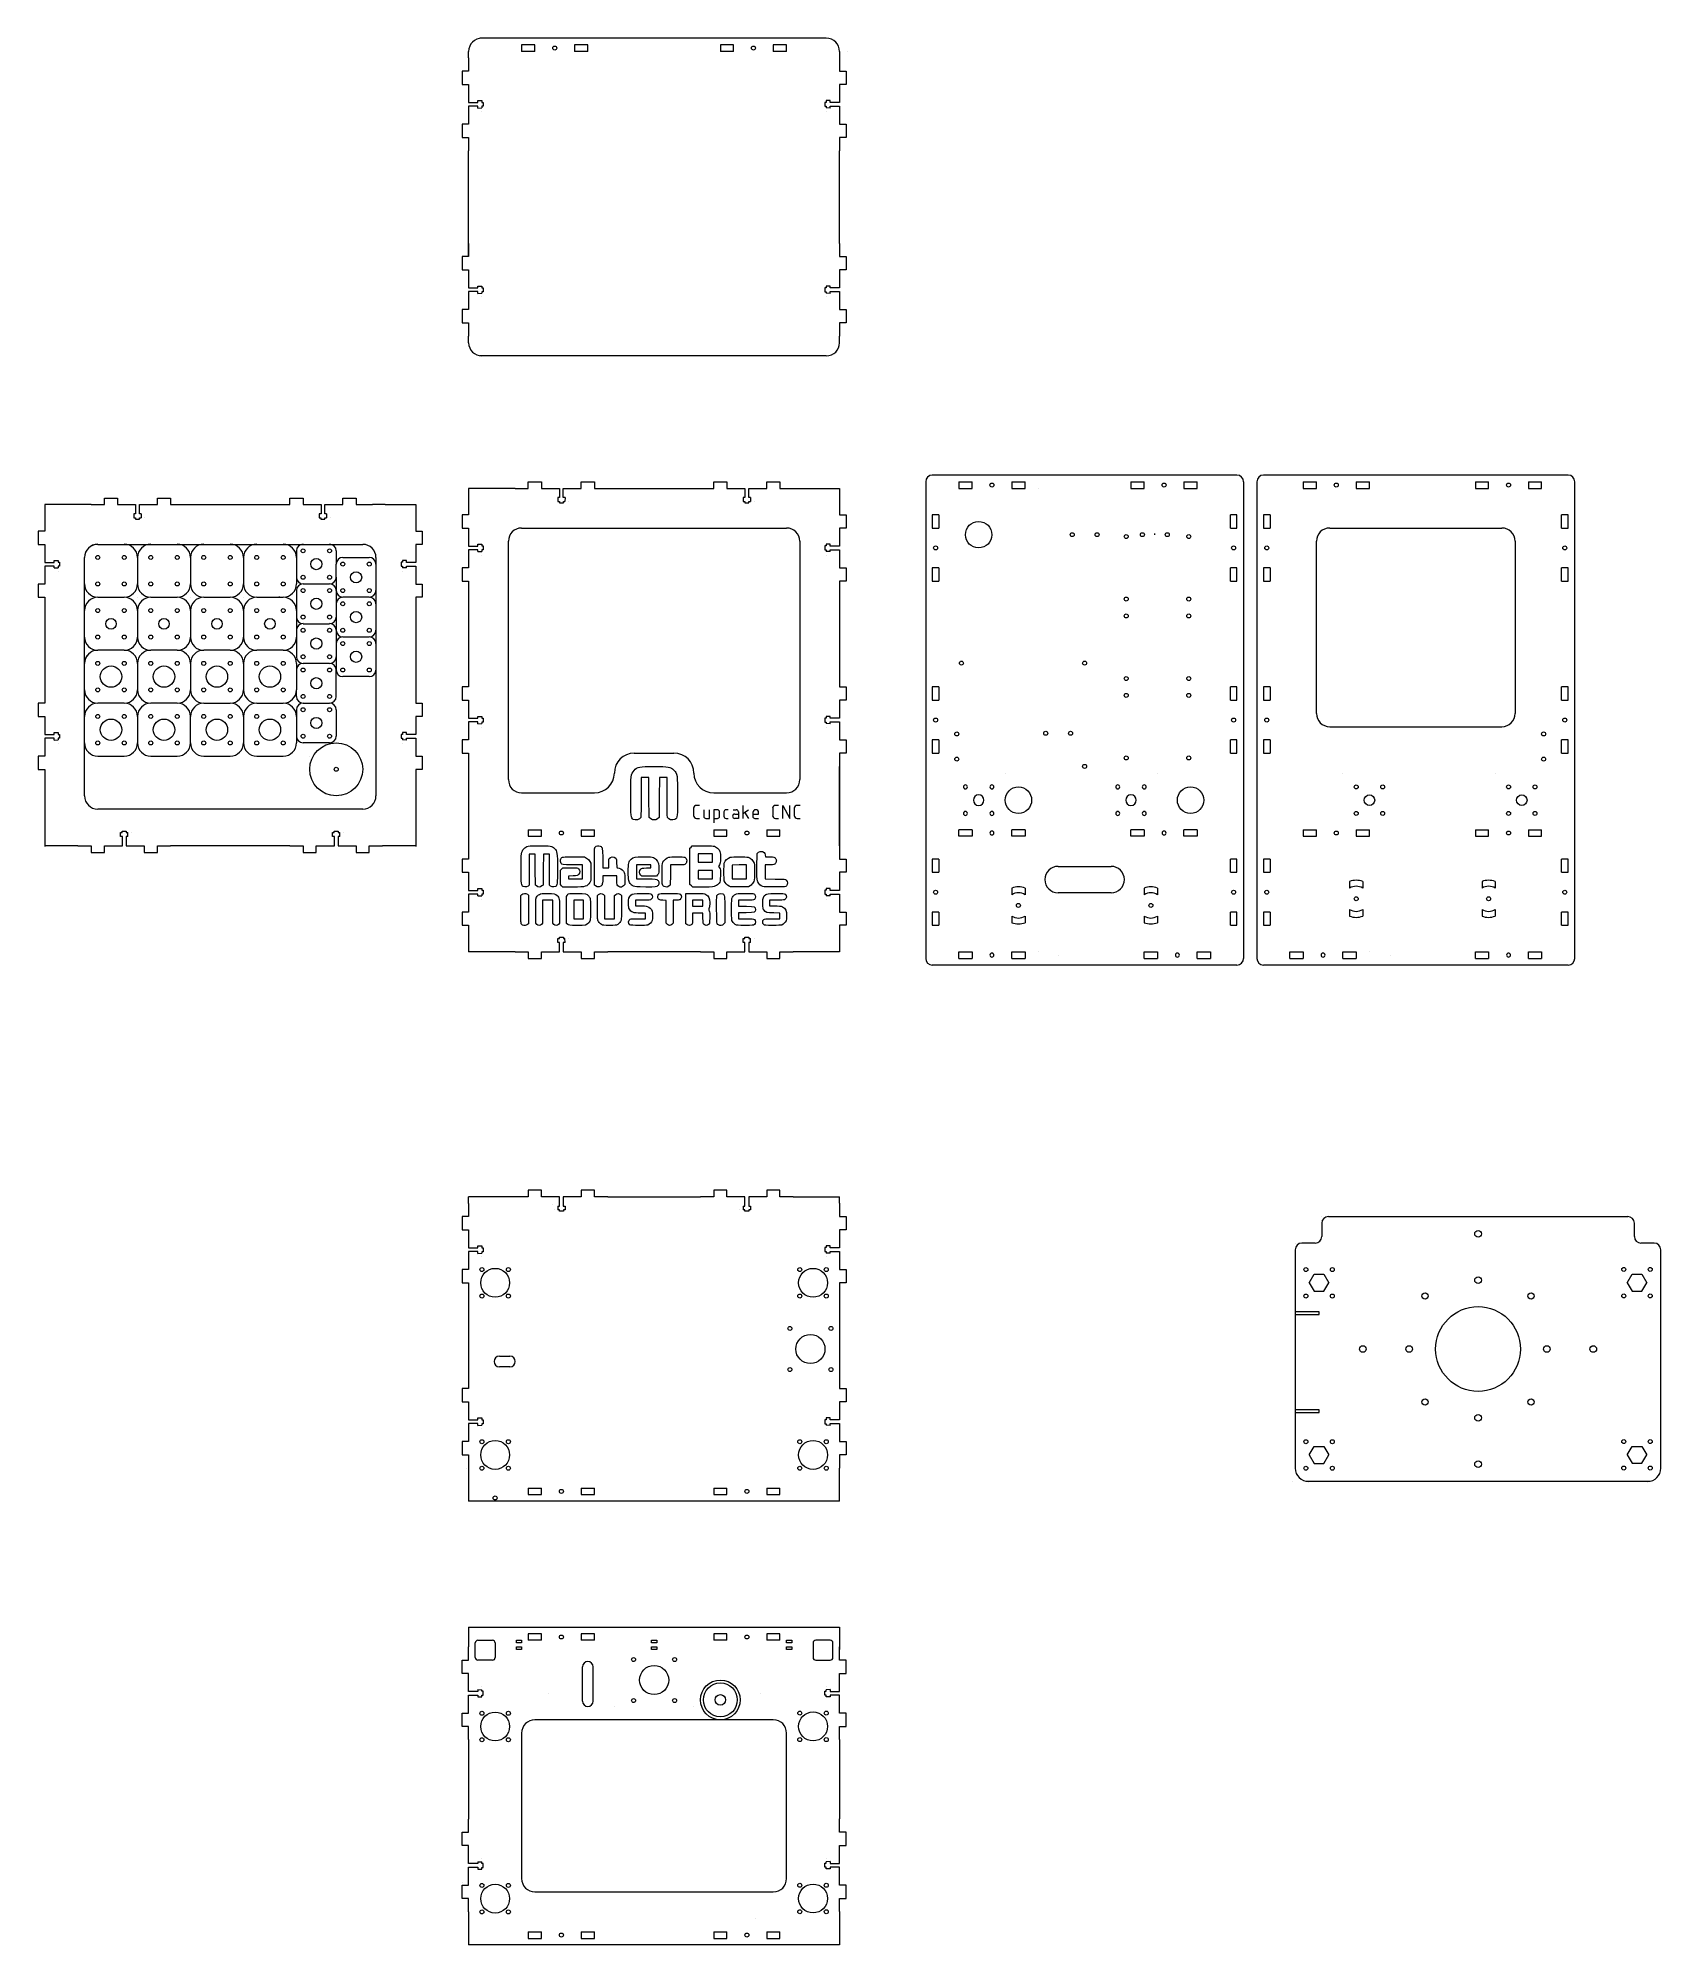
# Model space of a CAD drawing. Header units: millimetres. Extents: x -1465 to -240, y -1220 to 220.
import ezdxf

# ---------------------------------------------------------------- set-up
doc = ezdxf.new("R2010")
doc.units = ezdxf.units.MM
doc.layers.get('0').update_dxf_attribs({"linetype": 'CONTINUOUS', "lineweight": 0, "true_color": 0x000000})
doc.layers.add('Drawings', color=4, linetype='CONTINUOUS', lineweight=0, true_color=0x00ffff)
doc.layers.add('main-deck', color=7, linetype='CONTINUOUS', lineweight=0, true_color=0x000000)

# ---------------------------------------------------------------- blocks, each defined once
blk = doc.blocks.new('tgrips')
for p, q in [((0, 0), (10, 0)), ((10, 5), (20, 5)), ((10, 0), (10, 5)), ((20, 5), (20, 0)), ((20, 0), (33.6, 0)), ((33.6, 0), (33.6, -7)), ((36.4, -7), (36.4, 0)), ((36.4, 0), (50, 0)), ((50, 5), (60, 5)), ((50, 0), (50, 5)), ((60, 5), (60, 0)), ((60, 0), (70, 0)), ((70, 0), (70, 0)), ((32.2, -7), (32.2, -10)), ((33.6, -7), (32.2, -7)), ((32.2, -10), (33.5, -10)), ((33.5, -10), (33.5, -11)), ((33.5, -11), (36.5, -11)), ((37.8, -7), (36.4, -7)), ((36.5, -10), (37.7, -10)), ((36.5, -11), (36.5, -10)), ((37.8, -7), (37.7, -10)), ((40.5, -10), (40.5, -10))]:
    blk.add_line(p, q)
blk = doc.blocks.new('slot')
for p, q in [((5, 5), (15, 5)), ((5, 5), (5, 0)), ((5, 0), (15, 0)), ((15, 0), (15, 5)), ((45, 5), (45, 0)), ((45, 5), (55, 5)), ((55, 0), (55, 5)), ((45, 0), (55, 0))]:
    blk.add_line(p, q)
blk.add_circle((30, 2.5), 1.5)
blk = doc.blocks.new('bearing hole and guides')
for centre, radius in [((-10, 10), 1.5), ((0, 0), 10.9), ((10, 10), 1.5), ((-10, -10), 1.5), ((10, -10), 1.5)]:
    blk.add_circle(centre, radius)
blk = doc.blocks.new('steppernema17')
for centre, radius in [((-15.495, 15.495), 1.5), ((15.495, 15.495), 1.5), ((0, 0), 11), ((-15.495, -15.495), 1.5), ((15.495, -15.495), 1.5)]:
    blk.add_circle(centre, radius)
blk = doc.blocks.new('m8 holes')
blk.add_line((-20, 20), (-20, 20))
for centre, radius in [((-10, 10), 1.5), ((0, 0), 4), ((10, 10), 1.5), ((-10, -10), 1.5), ((10, -10), 1.5)]:
    blk.add_circle(centre, radius)
blk = doc.blocks.new('stepperdriverboardholes')
for centre in [(-23.62, 23.62), (23.62, 23.62), (-23.62, -23.62), (23.62, -23.62)]:
    blk.add_circle(centre, 1.5)
blk = doc.blocks.new('yaxiscover')
for centre in [(-10, 10), (10, 10), (-10, -10), (10, -10)]:
    blk.add_circle(centre, 1.5)
for centre, start, end in [((-10, 10), 90, 180), ((10, 10), 0, 90), ((-10, -10), 180, 270), ((10, -10), 270, 0)]:
    blk.add_arc(centre, 10, start, end)
blk = doc.blocks.new('m8 holderinners')
blk.add_line((-20, 20), (-20, 20))
for centre, radius in [((-10, 10), 1.5), ((0, 0), 4), ((10, 10), 1.5), ((-10, -10), 1.5), ((10, -10), 1.5)]:
    blk.add_circle(centre, radius)
for centre, start, end in [((-10, 10), 90, 180), ((10, 10), 0, 90), ((-10, -10), 180, 270), ((10, -10), 270, 0)]:
    blk.add_arc(centre, 10, start, end)
blk = doc.blocks.new('bearingcover')
for centre, radius in [((-10, 10), 1.5), ((0, 0), 8.06), ((10, 10), 1.5), ((-10, -10), 1.5), ((10, -10), 1.5)]:
    blk.add_circle(centre, radius)
for centre, start, end in [((-10, 10), 90, 180), ((10, 10), 0, 90), ((-10, -10), 180, 270), ((10, -10), 270, 0)]:
    blk.add_arc(centre, 10, start, end)
blk = doc.blocks.new('Z stage clamps')
for centre, radius in [((-10, 10), 1.5), ((0, 0), 4.25), ((10, 10), 1.5), ((-10, -10), 1.5), ((10, -10), 1.5)]:
    blk.add_circle(centre, radius)
for centre, start, end in [((-10, 10), 90, 180), ((10, 10), 0, 90), ((-10, -10), 180, 270), ((10, -10), 270, 360)]:
    blk.add_arc(centre, 5, start, end)
blk = doc.blocks.new('nut cut outs')
for p, q in [((0, 7.4), (-6.4, 3.7)), ((-6.4, 3.7), (-6.4, -3.7)), ((0, 7.4), (6.4, 3.7)), ((6.4, 3.7), (6.4, -3.7)), ((-6.4, -3.7), (0, -7.4)), ((6.4, -3.7), (0, -7.4))]:
    blk.add_line(p, q)
for centre in [(-10, 10), (10, 10), (-10, -10), (10, -10)]:
    blk.add_circle(centre, 1.5)

msp = doc.modelspace()

# ---------------------------------------------------------------- linework, layer by layer
for p, q in [((-870, 220), (-1131.3, 220)), ((-1140, 205), (-1140, 210)), ((-860, 210), (-860, 205)), ((-853.7, 210), (-853.7, 210)), ((-1140, 65), (-1140, 135)), ((-860, 65), (-860, 135)), ((-1140, 55), (-1140, 65)), ((-1140, -10), (-1140, -5)), ((-870, -20), (-1131.3, -20)), ((-795, -115), (-795, -475)), ((-560, -110), (-790, -110)), ((-555, -115), (-555, -475)), ((-545, -115), (-545, -475)), ((-310, -110), (-540, -110)), ((-305, -475), (-305, -115)), ((-1140, -120), (-1140, -130)), ((-1105, -120), (-1140, -120)), ((-1035, -120), (-965, -120)), ((-895, -120), (-892.7, -120)), ((-892.7, -120), (-860, -120)), ((-860, -120), (-860, -130)), ((-710, -120), (-710, -120)), ((-460, -120), (-460, -120)), ((-1460, -132.3), (-1460, -142.3)), ((-1437, -132.3), (-1460, -132.3)), ((-1425, -132.3), (-1437, -132.3)), ((-1355, -132.3), (-1285, -132.3)), ((-1215, -132.3), (-1212.7, -132.3)), ((-1203, -132.3), (-1212.7, -132.3)), ((-1203, -132.3), (-1180, -132.3)), ((-1180, -132.3), (-1180, -142.3)), ((-1180, -144.3), (-1180, -152.3)), ((-1100, -150), (-900, -150)), ((-622, -155), (-622, -154)), ((-490, -150), (-360, -150)), ((-1430, -352.3), (-1430, -172.3)), ((-1420, -162.3), (-1220, -162.3)), ((-1390, -172.3), (-1390, -192.2)), ((-1350, -172.3), (-1350, -192.2)), ((-1310, -172.3), (-1310, -192.2)), ((-1270, -167.2), (-1270, -172.3)), ((-1270, -172.3), (-1270, -192.2)), ((-1240, -167.2), (-1240, -177.2)), ((-1235, -172.3), (-1215, -172.3)), ((-1210, -172.3), (-1210, -352.3)), ((-1110, -340), (-1110, -160)), ((-890, -160), (-890, -340)), ((-500, -290), (-500, -160)), ((-350, -160), (-350, -290)), ((-1240, -187.2), (-1240, -177.2)), ((-1270, -197.2), (-1270, -197.2)), ((-1270, -197.2), (-1270, -217.2)), ((-1265, -192.2), (-1245, -192.2)), ((-1240, -187.2), (-1240, -197.2)), ((-1240, -197.2), (-1240, -207.2)), ((-1140, -200), (-1140, -260)), ((-860, -200), (-860, -260)), ((-1460, -212.3), (-1460, -272.3)), ((-1420, -202.3), (-1400, -202.3)), ((-1390, -212.3), (-1390, -232.2)), ((-1380, -202.3), (-1360, -202.3)), ((-1350, -212.3), (-1350, -232.2)), ((-1340, -202.3), (-1320, -202.3)), ((-1310, -212.3), (-1310, -232.2)), ((-1300, -202.3), (-1280, -202.3)), ((-1283, -201.8), (-1283, -202.3)), ((-1240, -207.2), (-1240, -227.2)), ((-1215, -202.3), (-1235, -202.3)), ((-1180, -212.3), (-1180, -272.3)), ((-1270, -217.2), (-1270, -227.2)), ((-1270, -227.2), (-1270, -247.2)), ((-1265, -222.3), (-1245, -222.3)), ((-1240, -227.2), (-1240, -237.2)), ((-1400, -242.2), (-1420, -242.2)), ((-1360, -242.2), (-1380, -242.2)), ((-1320, -242.2), (-1340, -242.2)), ((-1280, -242.2), (-1300, -242.2)), ((-1240, -237.2), (-1240, -257.2)), ((-1235, -232.2), (-1215, -232.2)), ((-1390, -252.3), (-1390, -272.3)), ((-1350, -252.3), (-1350, -272.3)), ((-1310, -252.3), (-1310, -272.3)), ((-1270, -252.3), (-1270, -272.3)), ((-1245, -252.3), (-1265, -252.3)), ((-1240, -277.2), (-1240, -257.2)), ((-1270, -277.2), (-1270, -272.3)), ((-1215, -262.2), (-1235, -262.2)), ((-1400, -282.3), (-1420, -282.3)), ((-1360, -282.3), (-1380, -282.3)), ((-1340, -282.3), (-1320, -282.3)), ((-1300, -282.3), (-1280, -282.3)), ((-1270, -287.2), (-1270, -292.3)), ((-1265, -282.3), (-1245, -282.3)), ((-1240, -287.2), (-1240, -307.2)), ((-1390, -292.3), (-1390, -312.3)), ((-1350, -312.3), (-1350, -292.3)), ((-1310, -292.3), (-1310, -312.3)), ((-1270, -292.3), (-1270, -312.3)), ((-490, -300), (-360, -300)), ((-1245, -312.3), (-1265, -312.3)), ((-1420, -322.3), (-1400, -322.3)), ((-1380, -322.3), (-1360, -322.3)), ((-1340, -322.3), (-1320, -322.3)), ((-1300, -322.3), (-1280, -322.3)), ((-1260, -322.3), (-1260, -322.3)), ((-1140, -330), (-1140, -390)), ((-1015, -320), (-985, -320)), ((-860, -330), (-860, -330)), ((-860, -330), (-860, -390)), ((-860, -390), (-860, -330)), ((-1460, -342.3), (-1460, -390.5)), ((-1180, -342.3), (-1180, -390.5)), ((-1030, -335), (-1030, -335)), ((-970, -335), (-970, -335)), ((-1100, -350), (-1045, -350)), ((-955, -350), (-900, -350)), ((-1220, -362.3), (-1420, -362.3)), ((-1435, -390), (-1460, -390)), ((-1425, -390), (-1425, -390)), ((-1275, -390), (-1365, -390)), ((-1180, -390), (-1205, -390)), ((-705, -415.5), (-705, -415.5)), ((-695, -405.5), (-655, -405.5)), ((-645, -415.5), (-645, -415.5)), ((-475, -416.9), (-475, -421.9)), ((-465, -416.9), (-465, -421.9)), ((-375, -416.9), (-375, -421.9)), ((-365, -416.9), (-365, -421.9)), ((-730, -421.9), (-730, -426.9)), ((-720, -421.9), (-720, -426.9)), ((-655, -425.5), (-695, -425.5)), ((-630, -421.9), (-630, -426.9)), ((-620, -421.9), (-620, -426.9)), ((-730, -443.1), (-730, -448.1)), ((-720, -443.1), (-720, -448.1)), ((-630, -443.1), (-630, -448.1)), ((-620, -443.1), (-620, -448.1)), ((-475, -438.1), (-475, -443.1)), ((-465, -438.1), (-465, -443.1)), ((-375, -438.1), (-375, -443.1)), ((-365, -438.1), (-365, -443.1)), ((-1140, -460), (-1140, -470)), ((-860, -460), (-860, -470)), ((-1105, -470), (-1140, -470)), ((-965, -470), (-1035, -470)), ((-860, -470), (-895, -470)), ((-710, -470), (-710, -470)), ((-694.4, -472.5), (-694.4, -472.5)), ((-460, -470), (-460, -470)), ((-444.4, -472.5), (-444.4, -472.5)), ((-560, -480), (-790, -480)), ((-310, -480), (-540, -480)), ((-1140, -660), (-1140, -655)), ((-1140, -655), (-1140, -655)), ((-1105, -655), (-1140, -655)), ((-1076.4, -660.5), (-1076.4, -660.5)), ((-1035, -655), (-965, -655)), ((-895, -655), (-860, -655)), ((-860, -659.9), (-860, -655)), ((-496, -670), (-496, -670)), ((-496, -675), (-496, -685)), ((-491, -670), (-265, -670)), ((-260, -685), (-260, -675)), ((-516, -690), (-516, -690)), ((-501, -690), (-511, -690)), ((-245, -690), (-255, -690)), ((-516, -695), (-516, -860)), ((-240, -860), (-240, -695)), ((-1140, -730), (-1140, -789.9)), ((-860, -729.9), (-860, -789.9)), ((-498, -742), (-516, -742)), ((-516, -744), (-498, -744)), ((-498, -744), (-498, -742)), ((-498, -816), (-516, -816)), ((-516, -818), (-498, -818)), ((-498, -818), (-498, -816)), ((-1141.8, -860), (-1141.8, -860)), ((-1140, -859.9), (-1140, -885)), ((-860, -885), (-860, -859.9)), ((-518, -870), (-518, -870)), ((-248, -870), (-508, -870)), ((-860, -885), (-1140, -885)), ((-1108.8, -884.9), (-1108.8, -884.9)), ((-1140, -980), (-1140, -995)), ((-1140, -980), (-860, -980)), ((-1135, -1003), (-1135, -992)), ((-1133, -990), (-1122, -990)), ((-1120, -992), (-1120, -1003)), ((-1104, -990), (-1100, -990)), ((-1104, -992), (-1104, -990)), ((-1100, -992), (-1104, -992)), ((-1100, -990), (-1100, -992)), ((-1002, -990), (-998, -990)), ((-1002, -992), (-1002, -990)), ((-998, -992), (-1002, -992)), ((-998, -990), (-998, -992)), ((-900, -990), (-896, -990)), ((-900, -992), (-900, -990)), ((-896, -992), (-900, -992)), ((-896, -990), (-896, -992)), ((-893, -980.1), (-893, -980.1)), ((-880, -992), (-880, -1003)), ((-867, -990), (-878, -990)), ((-865, -1003), (-865, -992)), ((-860, -980), (-860, -997)), ((-1122, -1005), (-1133, -1005)), ((-1104, -997), (-1104, -995)), ((-1104, -995), (-1100, -995)), ((-1100, -997), (-1104, -997)), ((-1100, -995), (-1100, -997)), ((-1002, -997), (-1002, -995)), ((-1002, -995), (-998, -995)), ((-998, -997), (-1002, -997)), ((-998, -995), (-998, -997)), ((-900, -997), (-900, -995)), ((-900, -995), (-896, -995)), ((-896, -997), (-900, -997)), ((-896, -995), (-896, -997)), ((-878, -1005), (-867, -1005)), ((-857, -1005), (-857, -1005)), ((-1054, -1036), (-1054, -1010)), ((-1046, -1036), (-1046, -1010)), ((-1080, -1030), (-1080, -1030)), ((-920, -1030), (-920, -1030)), ((-910, -1050), (-1090, -1050)), ((-1030, -1040), (-1030, -1040)), ((-970, -1040), (-970, -1040)), ((-1140, -1065), (-1140, -1125)), ((-1100, -1060), (-1100, -1170)), ((-900, -1170), (-900, -1060)), ((-860, -1065), (-860, -1124.9)), ((-1144.7, -1172.7), (-1144.7, -1172.7)), ((-1144.7, -1172.7), (-1144.7, -1172.7)), ((-1090, -1180), (-910, -1180)), ((-1140, -1195), (-1140, -1220)), ((-860, -1194.9), (-860, -1220)), ((-923.6, -1200.1), (-923.6, -1200.1)), ((-860, -1220), (-1140, -1220))]:
    msp.add_line(p, q)
at = {"lineweight": 5}
for p, q in [((-1006.9, -338.4), (-1009.8, -338.4)), ((-1009.8, -338.4), (-1009.8, -353.1)), ((-1004, -338.4), (-1006.9, -338.4)), ((-1003.9, -353.4), (-1004, -338.4)), ((-996, -338.4), (-996.1, -353.4)), ((-993.1, -338.4), (-996, -338.4)), ((-990.2, -338.4), (-993.1, -338.4)), ((-990.2, -353.1), (-990.2, -338.4)), ((-1003.8, -368.5), (-1003.9, -353.4)), ((-996.1, -353.4), (-996.2, -368.5)), ((-1015.8, -370), (-1015.8, -370)), ((-1002.6, -369.5), (-1003.8, -368.5)), ((-996.2, -368.5), (-997.4, -369.5))]:
    msp.add_line(p, q, dxfattribs=at)
for centre, radius in [((-755, -155), 10), ((-684.4, -155), 1.5), ((-665.6, -155), 1.5), ((-631.4, -155), 1.5), ((-612.6, -155), 1.5), ((-768, -252), 1.5), ((-675, -252), 1.5), ((-1240, -332.2), 20), ((-771.5, -305.5), 1.5), ((-704.4, -305), 1.5), ((-685.6, -305), 1.5), ((-328.5, -305.5), 1.5), ((-1240, -332.2), 1.5), ((-771.5, -324.5), 1.5), ((-675, -330), 1.5), ((-328.5, -324.5), 1.5), ((-725, -355.5), 10), ((-595, -355.5), 10), ((-470, -430), 1.5), ((-370, -430), 1.5), ((-725, -435), 1.5), ((-625, -435), 1.5), ((-378, -683), 2.5), ((-378, -718), 2.5), ((-418, -730), 2.4), ((-338, -730), 2.4), ((-378, -770), 32), ((-465, -770), 2.5), ((-430, -770), 2.5), ((-326, -770), 2.5), ((-291, -770), 2.5), ((-418, -810), 2.4), ((-378, -822), 2.5), ((-338, -810), 2.4), ((-378, -857), 2.5), ((-1120, -882.5), 1.5), ((-950, -1035), 4)]:
    msp.add_circle(centre, radius)
for centre, radius, start, end in [((-1130, 210), 10, 90, 180), ((-870, 210), 10, 0, 90), ((-1130, -10), 10, 180, 270), ((-870, -10), 10, 270, 360), ((-790, -115), 5, 90, 180), ((-560, -115), 5, 0, 90), ((-540, -115), 5, 90, 180), ((-310, -115), 5, 0, 90), ((-1100, -160), 10, 90, 180), ((-900, -160), 10, 0, 90), ((-490, -160), 10, 90, 180), ((-360, -160), 10, 0, 90), ((-1420, -172.3), 10, 90, 180), ((-1220, -172.3), 10, 0, 90), ((-1420, -252.3), 10, 90, 180), ((-490, -290), 10, 180, 270), ((-360, -290), 10, 270, 0), ((-1015, -335), 15, 90, 180), ((-985, -335), 15, 0, 90), ((-1100, -340), 10, 180, 270), ((-1045, -335), 15, 270, 0), ((-955, -335), 15, 180, 270), ((-900, -340), 10, 270, 0), ((-1420, -352.3), 10, 180, 270), ((-1220, -352.3), 10, 270, 0), ((-695, -415.5), 10, 90, 180), ((-695, -415.5), 10, 180, 270), ((-655, -415.5), 10, 0, 90), ((-655, -415.5), 10, 270, 0), ((-470, -430), 14, 69.0752, 110.9248), ((-370, -430), 14, 69.0752, 110.9248), ((-725, -435), 14, 69.0752, 110.9248), ((-725, -435), 9.5, 58.2431, 121.7569), ((-625, -435), 14, 69.0752, 110.9248), ((-625, -435), 9.5, 58.2431, 121.7569), ((-470, -430), 9.5, 58.2431, 121.7569), ((-370, -430), 9.5, 58.2431, 121.7569), ((-725, -435), 9.5, 238.2431, 301.7569), ((-625, -435), 9.5, 238.2431, 301.7569), ((-470, -430), 9.5, 238.2431, 301.7569), ((-470, -430), 14, 249.0752, 290.9248), ((-370, -430), 9.5, 238.2431, 301.7569), ((-370, -430), 14, 249.0752, 290.9248), ((-725, -435), 14, 249.0752, 290.9248), ((-625, -435), 14, 249.0752, 290.9248), ((-790, -475), 5, 180, 270), ((-560, -475), 5, 270, 0), ((-540, -475), 5, 180, 270), ((-310, -475), 5, 270, 0), ((-491, -675), 5, 90, 180), ((-265, -675), 5, 0, 90), ((-511, -695), 5, 90, 180), ((-501, -685), 5, 270, 0), ((-255, -685), 5, 180, 270), ((-245, -695), 5, 0, 90), ((-506, -860), 10, 180, 270), ((-250, -860), 10, 270, 360), ((-1133, -992), 2, 90, 180), ((-1122, -992), 2, 0, 90), ((-878, -992), 2, 90, 180), ((-867, -992), 2, 0, 90), ((-1133, -1003), 2, 180, 270), ((-1122, -1003), 2, 270, 0), ((-1050, -1010), 4, 360, 180), ((-878, -1003), 2, 180, 270), ((-867, -1003), 2, 270, 0), ((-1050, -1036), 4, 180, 360), ((-1090, -1060), 10, 90, 180), ((-910, -1060), 10, 360, 90), ((-1090, -1170), 10, 180, 270), ((-910, -1170), 10, 270, 360)]:
    msp.add_arc(centre, radius, start, end)
for points in [[(-1015.1, -333.1), (-1012.6, -330.3), (-1011.1, -330), (-1000, -330)], [(-1000, -330), (-989.3, -330), (-987.6, -330.3), (-985.1, -332.8)], [(-1017.7, -353), (-1017.7, -337), (-1017.6, -335.7), (-1015.1, -333.1)], [(-985.1, -332.8), (-982.4, -335.4), (-982.3, -336.5), (-982.3, -352.6)], [(-1015.8, -370), (-1017.6, -369), (-1017.7, -367.5), (-1017.7, -353)], [(-1009.8, -353.1), (-1009.8, -361.3), (-1009.9, -368.2), (-1010.1, -368.6)], [(-989.9, -368.6), (-990.1, -368.2), (-990.2, -361.3), (-990.2, -353.1)], [(-982.3, -352.6), (-982.3, -367.7), (-982.4, -369.1), (-984.3, -370)], [(-1010.1, -368.6), (-1010.7, -370.1), (-1014.1, -371), (-1015.8, -370)], [(-997.4, -369.5), (-999, -370.8), (-1001, -370.8), (-1002.6, -369.5)], [(-984.3, -370), (-986, -371), (-989.3, -370.1), (-989.9, -368.6)]]:
    msp.add_open_spline(points, degree=3, dxfattribs=at)
at = {"layer": 'Drawings'}
msp.add_line((-860, -10), (-860, -5), dxfattribs=at)
at = {"layer": 'Drawings', "color": 4, "true_color": 0x00ffff}
for p, q in [((-965.8, -359.5), (-968, -359.5)), ((-933.1, -359.5), (-933.1, -369.3)), ((-906.2, -359.5), (-908.4, -359.5)), ((-902.9, -369.3), (-902.9, -359.5)), ((-902.9, -359.5), (-897.5, -369.3)), ((-897.5, -369.3), (-897.5, -359.5)), ((-889.8, -359.5), (-892, -359.5)), ((-970.2, -361.6), (-970.2, -367.1)), ((-968, -369.3), (-965.8, -369.3)), ((-962.5, -362.7), (-962.5, -367.6)), ((-960.9, -369.3), (-958.2, -369.3)), ((-958.2, -369.3), (-958.2, -362.7)), ((-952.2, -362.7), (-954.9, -362.7)), ((-954.9, -362.7), (-954.9, -372.5)), ((-954.9, -369.3), (-952.2, -369.3)), ((-950.6, -367.6), (-950.6, -364.4)), ((-947.3, -364.4), (-947.3, -367.6)), ((-944, -362.7), (-945.7, -362.7)), ((-945.7, -369.3), (-944, -369.3)), ((-940.2, -362.7), (-938, -362.7)), ((-939.1, -366), (-936.4, -366)), ((-936.4, -369.3), (-939.1, -369.3)), ((-936.4, -364.4), (-936.4, -369.3)), ((-933.1, -365.5), (-928.8, -362.7)), ((-931.7, -364.6), (-928.8, -369.3)), ((-925.5, -364.9), (-925.5, -367.6)), ((-925.5, -366), (-921.2, -366)), ((-923.9, -369.3), (-921.2, -369.3)), ((-921.2, -366), (-921.2, -364.9)), ((-910.5, -361.6), (-910.5, -367.1)), ((-908.4, -369.3), (-906.2, -369.3)), ((-894.2, -361.6), (-894.2, -367.1)), ((-892, -369.3), (-889.8, -369.3))]:
    msp.add_line(p, q, dxfattribs=at)
at = {"layer": 'Drawings', "color": 4, "lineweight": 5, "true_color": 0x00ffff}
for p, q in [((-1092, -396.3), (-1094.2, -396.3)), ((-1094.2, -396.3), (-1094.2, -407.7)), ((-1089.8, -396.3), (-1092, -396.3)), ((-1089.7, -407.9), (-1089.8, -396.3)), ((-1083.6, -396.3), (-1083.7, -407.9)), ((-1081.3, -396.3), (-1083.6, -396.3)), ((-1079.1, -396.3), (-1081.3, -396.3)), ((-1079.1, -407.7), (-1079.1, -396.3)), ((-1060.4, -398.3), (-1052.5, -398.4)), ((-1052.5, -398.4), (-1051, -399.3)), ((-1048.6, -401.7), (-1047.7, -403.2)), ((-1038.8, -399.9), (-1038.8, -406.6)), ((-973, -391.8), (-972.1, -390.9)), ((-973, -405.5), (-973, -391.8)), ((-972.1, -390.9), (-971.2, -390)), ((-971.2, -390), (-963.6, -389.9)), ((-961.4, -396), (-966.7, -396)), ((-966.7, -396), (-966.7, -399.2)), ((-966.7, -399.2), (-966.7, -402.4)), ((-966.7, -402.4), (-961.4, -402.4)), ((-956, -396), (-961.4, -396)), ((-961.4, -402.4), (-956, -402.4)), ((-956, -399.2), (-956, -396)), ((-956, -402.4), (-956, -399.2)), ((-956, -399.2), (-956, -399.2)), ((-916.2, -396.9), (-916, -398.2)), ((-916, -398.2), (-912.6, -398.3)), ((-1089.6, -419.6), (-1089.7, -407.9)), ((-1083.7, -407.9), (-1083.8, -419.6)), ((-1070.7, -408.4), (-1069.9, -407.5)), ((-1070.7, -413.8), (-1070.7, -408.4)), ((-1070.7, -419.2), (-1070.7, -413.8)), ((-1069.9, -407.5), (-1069, -406.6)), ((-1069, -406.6), (-1063.4, -406.6)), ((-1061.2, -412.7), (-1064.6, -412.8)), ((-1064.6, -412.8), (-1064.6, -413.9)), ((-1064.6, -413.9), (-1064.6, -415)), ((-1064.6, -415), (-1059.3, -415)), ((-1054, -404.4), (-1061.7, -404.3)), ((-1059.3, -415), (-1054, -415)), ((-1054, -409.7), (-1054, -404.4)), ((-1054, -415), (-1054, -409.7)), ((-1047.7, -416.1), (-1048.6, -417.6)), ((-1047.7, -403.2), (-1047.7, -409.7)), ((-1047.7, -409.7), (-1047.7, -416.1)), ((-1045.1, -419.6), (-1045.1, -405.6)), ((-1038.8, -406.6), (-1036.6, -406.6)), ((-1033.5, -412.7), (-1038.8, -412.7)), ((-1038.8, -412.7), (-1038.8, -415.5)), ((-1036.6, -406.6), (-1034.3, -406.6)), ((-1034.3, -406.6), (-1034.3, -403.4)), ((-1028.2, -412.7), (-1033.5, -412.7)), ((-1028.2, -415.8), (-1028.2, -412.7)), ((-1022.1, -414.9), (-1022, -419.2)), ((-1007.9, -404.4), (-1013.4, -404.4)), ((-1013.4, -404.4), (-1013.4, -409.7)), ((-1013.4, -409.7), (-1013.4, -415)), ((-1013.4, -415), (-1005.8, -415)), ((-1009.2, -412.9), (-1010, -412.1)), ((-1003.7, -412.9), (-1009.2, -412.9)), ((-1002.4, -404.4), (-1007.9, -404.4)), ((-1005.8, -406.7), (-1002.4, -406.6)), ((-998.3, -412.9), (-1003.7, -412.9)), ((-1002.4, -405.5), (-1002.4, -404.4)), ((-1002.4, -406.6), (-1002.4, -405.5)), ((-997.4, -412), (-998.3, -412.9)), ((-987.7, -412), (-987.8, -419.6)), ((-987.6, -404.4), (-987.7, -412)), ((-982.3, -404.4), (-987.6, -404.4)), ((-973, -419.2), (-973, -405.5)), ((-961.4, -408.6), (-966.7, -408.6)), ((-966.7, -408.6), (-966.7, -411.8)), ((-966.7, -411.8), (-966.7, -415)), ((-966.7, -415), (-961.4, -415)), ((-956, -408.6), (-961.4, -408.6)), ((-961.4, -415), (-956, -415)), ((-956, -411.8), (-956, -408.6)), ((-956, -415), (-956, -411.8)), ((-956, -411.8), (-956, -411.8)), ((-950.7, -404.4), (-951.4, -405.5)), ((-951.4, -405.5), (-950.6, -406.6)), ((-941.1, -409.8), (-941.2, -415)), ((-941.2, -415), (-935.7, -415)), ((-935.7, -404.4), (-941.1, -404.5)), ((-941.1, -404.5), (-941.1, -409.8)), ((-930.3, -404.4), (-935.7, -404.4)), ((-935.7, -415), (-930.3, -415)), ((-930.3, -409.7), (-930.3, -404.4)), ((-930.3, -415), (-930.3, -409.7)), ((-930.3, -409.7), (-930.3, -409.7)), ((-912.7, -404.3), (-916.1, -404.4)), ((-916.1, -404.4), (-916.1, -409.7)), ((-916.1, -409.7), (-916.1, -415)), ((-916.1, -415), (-908.5, -415.1)), ((-1100.7, -427.5), (-1099.9, -426.7)), ((-1100.7, -437.9), (-1100.7, -427.5)), ((-1098.9, -420.8), (-1098.9, -420.8)), ((-1095.7, -426.6), (-1094.9, -427.3)), ((-1094.9, -427.3), (-1094.9, -438)), ((-1088.7, -420.3), (-1089.6, -419.6)), ((-1083.8, -419.6), (-1084.7, -420.3)), ((-1080.4, -431.1), (-1084.3, -431.1)), ((-1084.3, -431.1), (-1084.3, -439.8)), ((-1076.5, -431.1), (-1080.4, -431.1)), ((-1076.5, -439.8), (-1076.5, -431.1)), ((-1069.8, -420.2), (-1070.7, -419.2)), ((-1068.8, -421.1), (-1069.8, -420.2)), ((-1069.8, -420.2), (-1069.8, -420.2)), ((-1061.1, -421.1), (-1068.8, -421.1)), ((-1057, -431.1), (-1060.7, -431.1)), ((-1060.7, -431.1), (-1060.7, -438)), ((-1053.3, -431.1), (-1057, -431.1)), ((-1053.3, -438), (-1053.3, -431.1)), ((-1044.2, -420.3), (-1045.1, -419.6)), ((-1044.2, -420.3), (-1044.2, -420.3)), ((-1042.7, -427.5), (-1041.9, -426.7)), ((-1042.7, -436.7), (-1042.7, -427.5)), ((-1038.3, -426.7), (-1037.5, -427.5)), ((-1037.5, -427.5), (-1037.5, -436.2)), ((-1029.8, -427.5), (-1029, -426.7)), ((-1029.8, -436.2), (-1029.8, -427.5)), ((-1025.4, -426.7), (-1024.7, -427.5)), ((-1024.7, -427.5), (-1024.7, -436.7)), ((-1022, -419.2), (-1023, -420.1)), ((-1015.5, -420.5), (-1015.5, -420.5)), ((-1008.6, -431.1), (-1014, -431.1)), ((-1014, -431.1), (-1014, -433.2)), ((-990.8, -431.2), (-993.4, -431.1)), ((-992.4, -420.7), (-992.4, -420.7)), ((-990.8, -439.9), (-990.8, -431.2)), ((-987.8, -419.6), (-988.7, -420.3)), ((-983.6, -431.1), (-985.7, -431.1)), ((-985.7, -431.1), (-985.7, -439.8)), ((-976, -437.4), (-976, -426)), ((-976, -426), (-969.1, -426)), ((-971.9, -420.2), (-973, -419.2)), ((-970.8, -421.1), (-971.9, -420.2)), ((-971.9, -420.2), (-971.9, -420.2)), ((-967, -431.1), (-970.9, -431.1)), ((-970.9, -431.1), (-970.9, -433.4)), ((-963, -421.1), (-970.8, -421.1)), ((-963.1, -431.1), (-967, -431.1)), ((-963.2, -433.3), (-963.1, -431.1)), ((-943.3, -420.5), (-943.3, -420.5)), ((-930.8, -431.1), (-936.4, -431.1)), ((-936.4, -431.1), (-936.3, -433.3)), ((-928.8, -421), (-935.4, -421)), ((-927.4, -420.1), (-928.8, -421)), ((-917.9, -420.7), (-917.9, -420.7)), ((-907.6, -431.1), (-912.9, -431.1)), ((-912.9, -431.1), (-912.9, -433.2)), ((-1094.9, -438), (-1094.9, -448.8)), ((-1089.4, -448.5), (-1089.4, -439.3)), ((-1084.3, -439.8), (-1084.3, -448.5)), ((-1076.5, -448.5), (-1076.5, -439.8)), ((-1071.4, -439.5), (-1071.4, -448.5)), ((-1066.1, -448.6), (-1066.2, -439)), ((-1060.7, -438), (-1060.7, -445)), ((-1060.7, -445), (-1057, -445)), ((-1057, -445), (-1053.3, -445)), ((-1053.3, -445), (-1053.3, -438)), ((-1053.3, -438), (-1053.3, -438)), ((-1037.5, -436.2), (-1037.5, -445)), ((-1037.5, -445), (-1033.7, -445)), ((-1033.7, -445), (-1029.8, -445)), ((-1029.8, -445), (-1029.8, -436.2)), ((-1014, -433.2), (-1014, -435.3)), ((-1014, -435.3), (-1010.2, -435.3)), ((-1011.9, -445), (-1006.6, -445)), ((-1006.6, -440.8), (-1010.2, -440.8)), ((-1006.6, -442.9), (-1006.6, -440.8)), ((-1006.6, -445), (-1006.6, -442.9)), ((-990.8, -448.5), (-990.8, -439.9)), ((-985.7, -439.8), (-985.7, -448.5)), ((-976, -448.8), (-976, -437.4)), ((-970.9, -433.4), (-970.9, -435.6)), ((-970.9, -435.6), (-967.1, -435.5)), ((-967, -440.8), (-970.9, -440.8)), ((-970.9, -440.8), (-970.9, -444.7)), ((-967.1, -435.5), (-963.3, -435.5)), ((-963.1, -440.8), (-967, -440.8)), ((-963.3, -435.5), (-963.2, -433.3)), ((-963.2, -433.3), (-963.2, -433.3)), ((-963.1, -444.7), (-963.1, -440.8)), ((-946.7, -438.2), (-946.7, -448.2)), ((-936.3, -442.8), (-936.4, -445)), ((-936.4, -445), (-930.8, -445)), ((-936.3, -433.3), (-936.2, -435.5)), ((-936.2, -440.6), (-936.3, -442.8)), ((-936.2, -435.5), (-930.3, -435.6)), ((-930.4, -440.5), (-936.2, -440.6)), ((-912.9, -433.2), (-912.9, -435.3)), ((-912.9, -435.3), (-908.9, -435.3)), ((-910.7, -445), (-905.1, -445)), ((-905.1, -440.8), (-909.7, -440.7)), ((-905.1, -442.9), (-905.1, -440.8)), ((-905.1, -445), (-905.1, -442.9)), ((-1099.3, -449.8), (-1099.3, -449.8)), ((-1094.9, -448.8), (-1095.7, -449.4)), ((-1088.6, -449.3), (-1089.4, -448.5)), ((-1088.6, -449.3), (-1088.6, -449.3)), ((-1084.3, -448.5), (-1085.1, -449.3)), ((-1075.7, -449.3), (-1076.5, -448.5)), ((-1071.4, -448.5), (-1072.2, -449.3)), ((-1065.2, -449.3), (-1066.1, -448.6)), ((-1065.2, -449.3), (-1065.2, -449.3)), ((-1039.8, -449.4), (-1039.8, -449.4)), ((-1018.3, -449.7), (-1018.3, -449.7)), ((-990, -449.3), (-990.8, -448.5)), ((-990, -449.3), (-990, -449.3)), ((-985.7, -448.5), (-986.5, -449.3)), ((-975.2, -449.4), (-976, -448.8)), ((-975.2, -449.4), (-975.2, -449.4)), ((-951.4, -449.7), (-951.4, -449.7)), ((-946.7, -448.2), (-947.6, -449.2)), ((-938.7, -449.4), (-938.7, -449.4)), ((-917.2, -449.4), (-917.2, -449.4))]:
    msp.add_line(p, q, dxfattribs=at)
at = {"layer": 'Drawings'}
for radius in [15, 12.8]:
    msp.add_circle((-950, -1035), radius, dxfattribs=at)
at = {"layer": 'Drawings', "color": 4, "true_color": 0x00ffff}
for centre, radius, start, end in [((-968, -361.6), 2.18, 90, 180), ((-908.4, -361.6), 2.18, 90, 180), ((-892, -361.6), 2.18, 90, 180), ((-968, -367.1), 2.18, 180, 270), ((-960.9, -367.6), 1.63, 180, 270), ((-952.2, -364.4), 1.63, 0, 90), ((-952.2, -367.6), 1.63, 270, 0), ((-945.7, -364.4), 1.63, 90, 180), ((-945.7, -367.6), 1.63, 180, 270), ((-939.1, -367.6), 1.63, 90, 270), ((-938, -364.4), 1.63, 0, 90), ((-923.3, -364.9), 2.18, 0, 180), ((-923.9, -367.6), 1.63, 180, 270), ((-908.4, -367.1), 2.18, 180, 270), ((-892, -367.1), 2.18, 180, 270)]:
    msp.add_arc(centre, radius, start, end, dxfattribs=at)
at = {"layer": 'Drawings', "color": 4, "lineweight": 5, "true_color": 0x00ffff}
for points in [[(-1100.4, -407.6), (-1100.4, -395.3), (-1100.2, -394.3), (-1098.4, -392.2)], [(-1098.4, -392.2), (-1096.4, -390.1), (-1095.2, -389.9), (-1086.7, -389.9)], [(-1086.7, -389.9), (-1078.4, -389.9), (-1077.1, -390.1), (-1075.2, -392)], [(-1075.2, -392), (-1073.1, -394.1), (-1073, -394.9), (-1073, -407.3)], [(-1070.1, -403.4), (-1070.8, -402.6), (-1070.9, -400.9), (-1070.4, -399.7)], [(-1070.4, -399.7), (-1069.7, -398.3), (-1068.8, -398.2), (-1060.4, -398.3)], [(-1051, -399.3), (-1050, -399.9), (-1049.2, -400.7), (-1048.6, -401.7)], [(-1045.1, -405.6), (-1045.1, -392.3), (-1045.1, -391.5), (-1044.5, -390.9)], [(-1044.5, -390.9), (-1043.6, -389.9), (-1041.9, -389.7), (-1040.6, -390.3)], [(-1040.6, -390.3), (-1039, -391), (-1038.8, -392.2), (-1038.8, -399.9)], [(-1034.3, -403.4), (-1034.3, -401.6), (-1034.2, -399.9), (-1034, -399.6)], [(-1034, -399.6), (-1033.2, -398.1), (-1030.2, -397.9), (-1029, -399.3)], [(-1029, -399.3), (-1028.5, -399.8), (-1028.3, -400.5), (-1028.3, -403.3)], [(-1019.5, -409.6), (-1019.5, -402.9), (-1019.3, -401.9), (-1017.4, -400.1)], [(-1017.4, -400.1), (-1015.7, -398.6), (-1014.2, -398.2), (-1008.2, -398.2)], [(-1008.2, -398.2), (-1001.5, -398.2), (-1000.2, -398.5), (-998.4, -400.4)], [(-998.4, -400.4), (-996.7, -402), (-996.2, -404), (-996.4, -408.2)], [(-994, -410.7), (-993.9, -405.1), (-993.8, -403.3), (-993.4, -402.4)], [(-993.4, -402.4), (-992.7, -400.9), (-990.5, -399), (-989, -398.6)], [(-989, -398.6), (-987.3, -398.1), (-977.8, -398.1), (-976.9, -398.6)], [(-976.9, -398.6), (-975.8, -399.2), (-975.4, -399.9), (-975.4, -401.4)], [(-975.4, -401.4), (-975.4, -402.5), (-975.6, -403), (-976.2, -403.6)], [(-963.6, -389.9), (-955.1, -389.8), (-954, -390), (-952.2, -391.7)], [(-952.2, -391.7), (-950.2, -393.5), (-949.9, -394.4), (-949.9, -399.1)], [(-949.9, -399.1), (-949.9, -403), (-950, -403.4), (-950.7, -404.4)], [(-947, -416.4), (-947.4, -414.8), (-947.4, -404.6), (-947, -403)], [(-947, -403), (-946.5, -401.3), (-944.3, -399.2), (-942.6, -398.6)], [(-942.6, -398.6), (-940.8, -398.1), (-930.6, -398.1), (-928.9, -398.6)], [(-928.9, -398.6), (-927, -399.2), (-925, -401.3), (-924.5, -403.1)], [(-924.5, -403.1), (-924.2, -404.1), (-924.1, -406.4), (-924.2, -410.5)], [(-922.4, -406.3), (-922.4, -401.1), (-922.3, -396.4), (-922.1, -395.9)], [(-922.1, -395.9), (-921.6, -394.1), (-918.3, -393.5), (-916.9, -395)], [(-916.9, -395), (-916.6, -395.3), (-916.3, -396.2), (-916.2, -396.9)], [(-912.6, -398.3), (-909.4, -398.4), (-909.2, -398.4), (-908.5, -399.3)], [(-908.5, -399.3), (-908, -399.9), (-907.7, -400.6), (-907.7, -401.3)], [(-907.7, -401.3), (-907.7, -402), (-908, -402.7), (-908.5, -403.3)], [(-1098.9, -420.8), (-1100.2, -420), (-1100.4, -418.8), (-1100.4, -407.6)], [(-1094.2, -407.7), (-1094.2, -414), (-1094.3, -419.4), (-1094.4, -419.7)], [(-1078.9, -419.7), (-1079, -419.4), (-1079.1, -414), (-1079.1, -407.7)], [(-1073, -407.3), (-1073, -418.9), (-1073.1, -420), (-1074.5, -420.8)], [(-1061.7, -404.3), (-1069.5, -404.2), (-1069.5, -404.2), (-1070.1, -403.4)], [(-1063.4, -406.6), (-1057.9, -406.6), (-1057.8, -406.6), (-1057, -407.4)], [(-1057, -411.7), (-1057.8, -412.5), (-1057.9, -412.6), (-1061.2, -412.7)], [(-1057, -407.4), (-1055.9, -408.5), (-1055.9, -410.4), (-1057, -411.7)], [(-1038.8, -415.5), (-1038.8, -417.2), (-1039, -418.7), (-1039.3, -419.4)], [(-1028.3, -403.3), (-1028.1, -406.5), (-1028.1, -406.6), (-1027.4, -406.6)], [(-1026.7, -420.8), (-1027.9, -420.2), (-1028.2, -419.2), (-1028.2, -415.8)], [(-1027.4, -406.6), (-1026, -406.6), (-1024.1, -407.8), (-1023.1, -409.2)], [(-1023.1, -409.2), (-1022.3, -410.5), (-1022.2, -410.8), (-1022.1, -414.9)], [(-1017.6, -419), (-1019.3, -417.2), (-1019.5, -416.2), (-1019.5, -409.6)], [(-1010, -412.1), (-1011.3, -410.8), (-1011.3, -408.9), (-1010.1, -407.7)], [(-1010.1, -407.7), (-1009.2, -406.8), (-1009, -406.8), (-1005.8, -406.7)], [(-1005.8, -415), (-998.3, -415), (-998.3, -415), (-997.4, -415.8)], [(-996.4, -408.2), (-996.5, -410.9), (-996.5, -411.2), (-997.4, -412)], [(-997.4, -415.8), (-996.6, -416.4), (-996.5, -416.8), (-996.5, -418.1)], [(-992.4, -420.7), (-993.9, -420), (-994.1, -418.5), (-994, -410.7)], [(-976.2, -403.6), (-976.9, -404.4), (-977, -404.4), (-982.3, -404.4)], [(-950, -412.3), (-950.1, -416.7), (-950.1, -416.9), (-951, -418.2)], [(-950.6, -406.6), (-949.9, -407.7), (-949.9, -408), (-950, -412.3)], [(-943.3, -420.5), (-944.9, -419.8), (-946.6, -418), (-947, -416.4)], [(-924.2, -410.5), (-924.3, -416.4), (-924.3, -416.5), (-925.2, -417.8)], [(-921.7, -417.3), (-922.3, -415.9), (-922.4, -415.3), (-922.4, -406.3)], [(-917.9, -420.7), (-919.5, -420.1), (-921, -418.8), (-921.7, -417.3)], [(-908.5, -403.3), (-909.2, -404.2), (-909.4, -404.2), (-912.7, -404.3)], [(-908.5, -415.1), (-901.1, -415.2), (-901, -415.2), (-900.2, -415.9)], [(-900.2, -415.9), (-899.1, -416.9), (-899, -419), (-900, -420.2)], [(-1099.9, -426.7), (-1098.9, -425.7), (-1097, -425.7), (-1095.7, -426.6)], [(-1094.4, -419.7), (-1094.9, -420.8), (-1097.6, -421.5), (-1098.9, -420.8)], [(-1089.4, -439.3), (-1089.4, -430.3), (-1089.4, -429.9), (-1088.7, -428.7)], [(-1084.7, -420.3), (-1085.9, -421.4), (-1087.5, -421.4), (-1088.7, -420.3)], [(-1088.7, -428.7), (-1088.2, -427.9), (-1087.4, -427.2), (-1086.5, -426.7)], [(-1086.5, -426.7), (-1085.3, -426), (-1084.7, -426), (-1080.5, -426)], [(-1080.5, -426), (-1075.6, -426), (-1074.6, -426.2), (-1073.2, -427.5)], [(-1074.5, -420.8), (-1075.9, -421.5), (-1078.4, -420.8), (-1078.9, -419.7)], [(-1073.2, -427.5), (-1071.5, -429.1), (-1071.4, -429.7), (-1071.4, -439.5)], [(-1066.2, -439), (-1066.2, -433.7), (-1066.2, -428.9), (-1066.1, -428.3)], [(-1066.1, -428.3), (-1066, -427.7), (-1065.6, -427), (-1065.2, -426.6)], [(-1065.2, -426.6), (-1064.5, -426), (-1064, -426), (-1058.4, -426)], [(-1048.6, -417.6), (-1050.5, -420.8), (-1051.5, -421.1), (-1061.1, -421.1)], [(-1058.4, -426), (-1051.7, -426), (-1050.8, -426.1), (-1049.4, -427.9)], [(-1049.4, -427.9), (-1048.1, -429.4), (-1047.9, -430.8), (-1047.9, -438)], [(-1039.3, -419.4), (-1040.1, -421.2), (-1042.6, -421.7), (-1044.2, -420.3)], [(-1041.9, -426.7), (-1041.4, -426.2), (-1040.8, -426), (-1040.1, -426)], [(-1040.1, -426), (-1039.5, -426), (-1038.8, -426.2), (-1038.3, -426.7)], [(-1029, -426.7), (-1028.5, -426.2), (-1027.9, -426), (-1027.2, -426)], [(-1027.2, -426), (-1026.6, -426), (-1025.9, -426.2), (-1025.4, -426.7)], [(-1023, -420.1), (-1024, -421.2), (-1025.3, -421.4), (-1026.7, -420.8)], [(-1019.3, -433.4), (-1019.3, -429.8), (-1019, -428.7), (-1017.5, -427.3)], [(-1015.5, -420.5), (-1016.2, -420.2), (-1017.2, -419.5), (-1017.6, -419)], [(-1017.5, -427.3), (-1016.2, -426.1), (-1015.2, -426), (-1008.9, -426)], [(-1006.2, -421.1), (-1013.3, -421.1), (-1014.3, -421), (-1015.5, -420.5)], [(-1008.9, -426), (-1003.4, -426), (-1002.7, -426), (-1002.1, -426.6)], [(-1002.2, -430.3), (-1003.1, -431.1), (-1003.3, -431.1), (-1008.6, -431.1)], [(-997.4, -420.3), (-998.3, -421.1), (-998.3, -421.1), (-1006.2, -421.1)], [(-1002.1, -426.6), (-1001, -427.5), (-1001, -429.3), (-1002.2, -430.3)], [(-996.7, -430.2), (-997.6, -429.1), (-997.5, -427.4), (-996.4, -426.6)], [(-996.5, -418.1), (-996.5, -419.3), (-996.6, -419.7), (-997.4, -420.3)], [(-993.4, -431.1), (-995.7, -431), (-996.1, -430.8), (-996.7, -430.2)], [(-996.4, -426.6), (-995.6, -426), (-995.2, -426), (-988.3, -426)], [(-988.7, -420.3), (-989.7, -421.2), (-991.2, -421.4), (-992.4, -420.7)], [(-988.3, -426), (-982.4, -426), (-980.9, -426), (-980.3, -426.4)], [(-980.7, -430.7), (-981.2, -430.9), (-982.5, -431.1), (-983.6, -431.1)], [(-980.3, -426.4), (-978.9, -427.4), (-979.1, -430), (-980.7, -430.7)], [(-969.1, -426), (-962.6, -426), (-962.2, -426), (-960.9, -426.7)], [(-953.6, -420.3), (-955.2, -421.1), (-955.3, -421.1), (-963, -421.1)], [(-960.9, -426.7), (-958.8, -427.8), (-958, -429.5), (-958, -432.9)], [(-951, -418.2), (-951.6, -419), (-952.5, -419.8), (-953.6, -420.3)], [(-952.5, -448.6), (-952.8, -447.8), (-953, -429), (-952.6, -427.6)], [(-952.6, -427.6), (-952.2, -426.3), (-949.9, -425.5), (-948.2, -426.3)], [(-948.2, -426.3), (-946.8, -427), (-946.7, -427.7), (-946.7, -438.2)], [(-935.4, -421), (-941.3, -421.1), (-942.2, -421.1), (-943.3, -420.5)], [(-941.5, -438.1), (-941.5, -430.6), (-941.5, -430.2), (-940.8, -428.8)], [(-940.8, -428.8), (-940.3, -427.8), (-939.7, -427.2), (-938.7, -426.7)], [(-938.7, -426.7), (-937.3, -426), (-936.8, -426), (-931, -426)], [(-931, -426), (-925.2, -426), (-924.7, -426), (-924.1, -426.6)], [(-924.3, -430.4), (-925.1, -431.1), (-925.6, -431.1), (-930.8, -431.1)], [(-925.2, -417.8), (-925.7, -418.6), (-926.7, -419.6), (-927.4, -420.1)], [(-924.1, -426.6), (-923.2, -427.6), (-923.3, -429.6), (-924.3, -430.4)], [(-908.7, -421), (-913.9, -421.1), (-917.2, -421), (-917.9, -420.7)], [(-917.9, -433.4), (-917.9, -428.8), (-917.7, -428.3), (-915.6, -426.8)], [(-915.6, -426.8), (-914.8, -426.2), (-914.2, -426.1), (-908.3, -426)], [(-900, -420.2), (-900.6, -421), (-900.6, -421), (-908.7, -421)], [(-908.3, -426), (-903, -425.9), (-901.7, -426), (-901.1, -426.4)], [(-901.5, -430.7), (-902, -431), (-904.3, -431.1), (-907.6, -431.1)], [(-901.1, -426.4), (-899.6, -427.4), (-899.8, -430), (-901.5, -430.7)], [(-1100.3, -448.9), (-1100.6, -448.5), (-1100.7, -444.6), (-1100.7, -437.9)], [(-1047.9, -438), (-1047.9, -445.3), (-1048.1, -446.6), (-1049.4, -448.2)], [(-1042, -447.2), (-1042.7, -445.9), (-1042.7, -445.6), (-1042.7, -436.7)], [(-1024.7, -436.7), (-1024.7, -445.5), (-1024.7, -445.8), (-1025.4, -447.2)], [(-1018.3, -449.7), (-1019.7, -448.6), (-1019.6, -446), (-1018, -445.3)], [(-1018.7, -437.8), (-1019.2, -436.9), (-1019.3, -436.2), (-1019.3, -433.4)], [(-1010.2, -440.8), (-1015.7, -440.8), (-1017.3, -440.2), (-1018.7, -437.8)], [(-1018, -445.3), (-1017.5, -445.1), (-1015.2, -445), (-1011.9, -445)], [(-1010.2, -435.3), (-1008.2, -435.3), (-1005.9, -435.5), (-1005.2, -435.7)], [(-1005.2, -435.7), (-1003.6, -436.1), (-1001.9, -437.7), (-1001.5, -439.3)], [(-1001.5, -446.3), (-1001.8, -447.6), (-1003.4, -449.3), (-1004.8, -449.8)], [(-1001.5, -439.3), (-1001.1, -440.9), (-1001, -444.7), (-1001.5, -446.3)], [(-970.9, -444.7), (-970.9, -448.3), (-970.9, -448.6), (-971.6, -449.3)], [(-962.3, -449.3), (-963.1, -448.6), (-963.1, -448.3), (-963.1, -444.7)], [(-958.5, -436.8), (-958.9, -437.9), (-958.9, -438.1), (-958.4, -439.1)], [(-958, -444.5), (-958.1, -448.7), (-958.2, -448.9), (-958.9, -449.5)], [(-958, -432.9), (-958, -434.6), (-958.2, -436.1), (-958.5, -436.8)], [(-958.4, -439.1), (-958, -440), (-957.9, -441), (-958, -444.5)], [(-940.8, -447.2), (-941.5, -445.9), (-941.5, -445.5), (-941.5, -438.1)], [(-930.8, -445), (-925.6, -445), (-925.1, -445), (-924.3, -445.6)], [(-923.5, -438.2), (-923.5, -440.3), (-923.9, -440.4), (-930.4, -440.5)], [(-930.3, -435.6), (-923.7, -435.8), (-923.5, -435.9), (-923.5, -438.2)], [(-924.3, -445.6), (-923.1, -446.6), (-923.1, -448.5), (-924.3, -449.4)], [(-918, -447.5), (-918, -446.6), (-917.8, -446.1), (-917.2, -445.6)], [(-917.2, -438.4), (-917.8, -437.6), (-917.9, -437.1), (-917.9, -433.4)], [(-909.7, -440.7), (-914.8, -440.6), (-915.8, -440.3), (-917.2, -438.4)], [(-917.2, -445.6), (-916.4, -445), (-915.9, -445), (-910.7, -445)], [(-908.9, -435.3), (-903.4, -435.3), (-901.8, -436), (-900.6, -438.7)], [(-900.6, -438.7), (-899.8, -440.3), (-899.8, -445.1), (-900.4, -446.7)], [(-1099.3, -449.8), (-1099.7, -449.6), (-1100.2, -449.2), (-1100.3, -448.9)], [(-1095.7, -449.4), (-1096.6, -450.1), (-1098.1, -450.3), (-1099.3, -449.8)], [(-1086.8, -450.1), (-1087.5, -450.1), (-1088.1, -449.8), (-1088.6, -449.3)], [(-1085.1, -449.3), (-1085.5, -449.8), (-1086.2, -450.1), (-1086.8, -450.1)], [(-1074, -450.1), (-1074.6, -450.1), (-1075.2, -449.8), (-1075.7, -449.3)], [(-1072.2, -449.3), (-1072.7, -449.8), (-1073.3, -450.1), (-1074, -450.1)], [(-1058.3, -450.1), (-1064.1, -450.1), (-1064.3, -450.1), (-1065.2, -449.3)], [(-1049.4, -448.2), (-1050.8, -449.9), (-1051.7, -450.1), (-1058.3, -450.1)], [(-1039.8, -449.4), (-1040.8, -448.9), (-1041.5, -448.2), (-1042, -447.2)], [(-1033.7, -450.1), (-1038, -450.1), (-1038.5, -450.1), (-1039.8, -449.4)], [(-1027.5, -449.4), (-1028.8, -450.1), (-1029.4, -450.1), (-1033.7, -450.1)], [(-1025.4, -447.2), (-1025.9, -448.2), (-1026.5, -448.9), (-1027.5, -449.4)], [(-1004.8, -449.8), (-1006.1, -450.3), (-1017.6, -450.2), (-1018.3, -449.7)], [(-988.3, -450.1), (-988.9, -450.1), (-989.5, -449.8), (-990, -449.3)], [(-986.5, -449.3), (-987, -449.8), (-987.6, -450.1), (-988.3, -450.1)], [(-971.6, -449.3), (-972.6, -450.3), (-974, -450.4), (-975.2, -449.4)], [(-958.9, -449.5), (-960, -450.4), (-961.4, -450.3), (-962.3, -449.3)], [(-951.4, -449.7), (-951.8, -449.6), (-952.3, -449.1), (-952.5, -448.6)], [(-947.6, -449.2), (-948.6, -450.2), (-950.1, -450.4), (-951.4, -449.7)], [(-938.7, -449.4), (-939.6, -448.9), (-940.3, -448.2), (-940.8, -447.2)], [(-931.2, -450.1), (-936.9, -450.1), (-937.3, -450.1), (-938.7, -449.4)], [(-924.3, -449.4), (-925.1, -450.1), (-925.6, -450.1), (-931.2, -450.1)], [(-917.2, -449.4), (-917.8, -448.9), (-918, -448.5), (-918, -447.5)], [(-910.4, -450.1), (-915.9, -450.1), (-916.4, -450.1), (-917.2, -449.4)], [(-903.6, -449.8), (-904.1, -450), (-907, -450.1), (-910.4, -450.1)], [(-900.4, -446.7), (-901, -447.9), (-902.4, -449.3), (-903.6, -449.8)]]:
    msp.add_open_spline(points, degree=3, dxfattribs=at)
at = {"layer": 'main-deck'}
for p, q in [((-1116.8, -775.4), (-1108.8, -775.4)), ((-1108.8, -783.4), (-1116.8, -783.4))]:
    msp.add_line(p, q, dxfattribs=at)
for centre, start, end in [((-1116.8, -779.4), 90, 270), ((-1108.8, -779.4), 270, 90)]:
    msp.add_arc(centre, 4, start, end, dxfattribs=at)

# ---------------------------------------------------------------- block references
at = {"yscale": -1}
for name, p, rotation in [('tgrips', (-1140, 205), 270), ('tgrips', (-1140, 65), 270), ('tgrips', (-1460, -142.3), 270), ('tgrips', (-1140, -130), 270), ('tgrips', (-1460, -272.3), 270), ('tgrips', (-1140, -260), 270), ('m8 holes', (-755, -355.5), 180), ('m8 holes', (-640, -355.5), 180), ('tgrips', (-1435, -390), 360), ('tgrips', (-1275, -390), 360), ('slot', (-715, -382.8), 180), ('slot', (-585, -382.8), 180), ('tgrips', (-1140, -390), 269.9999999999987), ('tgrips', (-1105, -470), 360), ('tgrips', (-965, -470), 360), ('tgrips', (-1140, -660), 270), ('tgrips', (-1035, -655), 180), ('tgrips', (-895, -655), 180), ('tgrips', (-1140, -789.9), 270), ('tgrips', (-860, -1065), 90), ('tgrips', (-860, -1194.9), 90)]:
    msp.add_blockref(name, p, dxfattribs=dict(at, rotation=rotation))
for name, p, rotation in [('slot', (-1045, 215), 180), ('slot', (-895, 215), 180), ('tgrips', (-860, 205), 270), ('tgrips', (-860, 65), 270), ('slot', (-775, -120), 360), ('slot', (-645, -120), 360), ('slot', (-515, -120), 360), ('slot', (-385, -120), 360), ('tgrips', (-1180, -142.3), 270), ('tgrips', (-860, -130), 270), ('slot', (-790, -135), 270), ('slot', (-560, -195), 90), ('slot', (-540, -135), 270), ('slot', (-310, -195), 90), ('Z stage clamps', (-1255, -177.2), 180), ('Z stage clamps', (-1225, -187.2), 180), ('Z stage clamps', (-1255, -207.2), 180), ('Z stage clamps', (-1225, -217.2), 180), ('Z stage clamps', (-1255, -237.2), 180), ('Z stage clamps', (-1225, -247.2), 180), ('Z stage clamps', (-1255, -267.2), 180), ('tgrips', (-1180, -272.3), 270), ('tgrips', (-860, -260), 270), ('slot', (-790, -265), 270), ('slot', (-560, -325), 90), ('slot', (-540, -265), 270), ('slot', (-310, -325), 90), ('Z stage clamps', (-1255, -297.2), 180), ('tgrips', (-860, -390), 270), ('slot', (-790, -395), 270), ('slot', (-560, -455), 90), ('slot', (-540, -395), 270), ('slot', (-310, -455), 90), ('tgrips', (-860, -659.9), 270), ('bearing hole and guides', (-1120, -720), 270), ('bearing hole and guides', (-880, -720), 270), ('nut cut outs', (-498, -720), 90), ('nut cut outs', (-258, -719.9), 90), ('steppernema17', (-882, -770), 360), ('tgrips', (-860, -789.9), 270), ('bearing hole and guides', (-1120, -850), 270), ('bearing hole and guides', (-880, -850), 270), ('nut cut outs', (-498, -850), 90), ('nut cut outs', (-258, -849.9), 90), ('slot', (-1100, -880), 360), ('slot', (-960, -880), 360), ('slot', (-1040, -985), 180), ('slot', (-900, -985), 180), ('tgrips', (-1140, -1065), 90), ('steppernema17', (-1000, -1020), 180), ('bearing hole and guides', (-1120, -1055.1), 90), ('bearing hole and guides', (-880, -1055), 90), ('tgrips', (-1140, -1195), 90), ('bearing hole and guides', (-1120, -1185.1), 90), ('bearing hole and guides', (-880, -1185), 90), ('slot', (-1100, -1215.1), 360), ('slot', (-960, -1215.1), 360)]:
    msp.add_blockref(name, p, dxfattribs=dict(rotation=rotation))
for name, p in [('tgrips', (-1105, -120)), ('tgrips', (-965, -120)), ('tgrips', (-1425, -132.3)), ('tgrips', (-1285, -132.3)), ('stepperdriverboardholes', (-620, -180)), ('yaxiscover', (-1410, -182.2)), ('yaxiscover', (-1370, -182.2)), ('yaxiscover', (-1330, -182.2)), ('yaxiscover', (-1290, -182.2)), ('m8 holderinners', (-1410, -222.3)), ('m8 holderinners', (-1370, -222.3)), ('m8 holderinners', (-1330, -222.3)), ('m8 holderinners', (-1290, -222.3)), ('stepperdriverboardholes', (-620, -240)), ('bearingcover', (-1410, -262.2)), ('bearingcover', (-1370, -262.2)), ('bearingcover', (-1330, -262.2)), ('bearingcover', (-1290, -262.2)), ('bearingcover', (-1410, -302.3)), ('bearingcover', (-1370, -302.3)), ('bearingcover', (-1330, -302.3)), ('bearingcover', (-1290, -302.3)), ('stepperdriverboardholes', (-620, -300)), ('m8 holes', (-460, -355.5)), ('m8 holes', (-345, -355.5)), ('slot', (-1100, -382.8)), ('slot', (-960, -382.8)), ('slot', (-515, -382.8)), ('slot', (-385, -382.8))]:
    msp.add_blockref(name, p)
for p in [(-775, -470), (-635, -470), (-525, -470), (-385, -470)]:
    msp.add_blockref('slot', p, dxfattribs=at)

doc.saveas('drawing.dxf')
